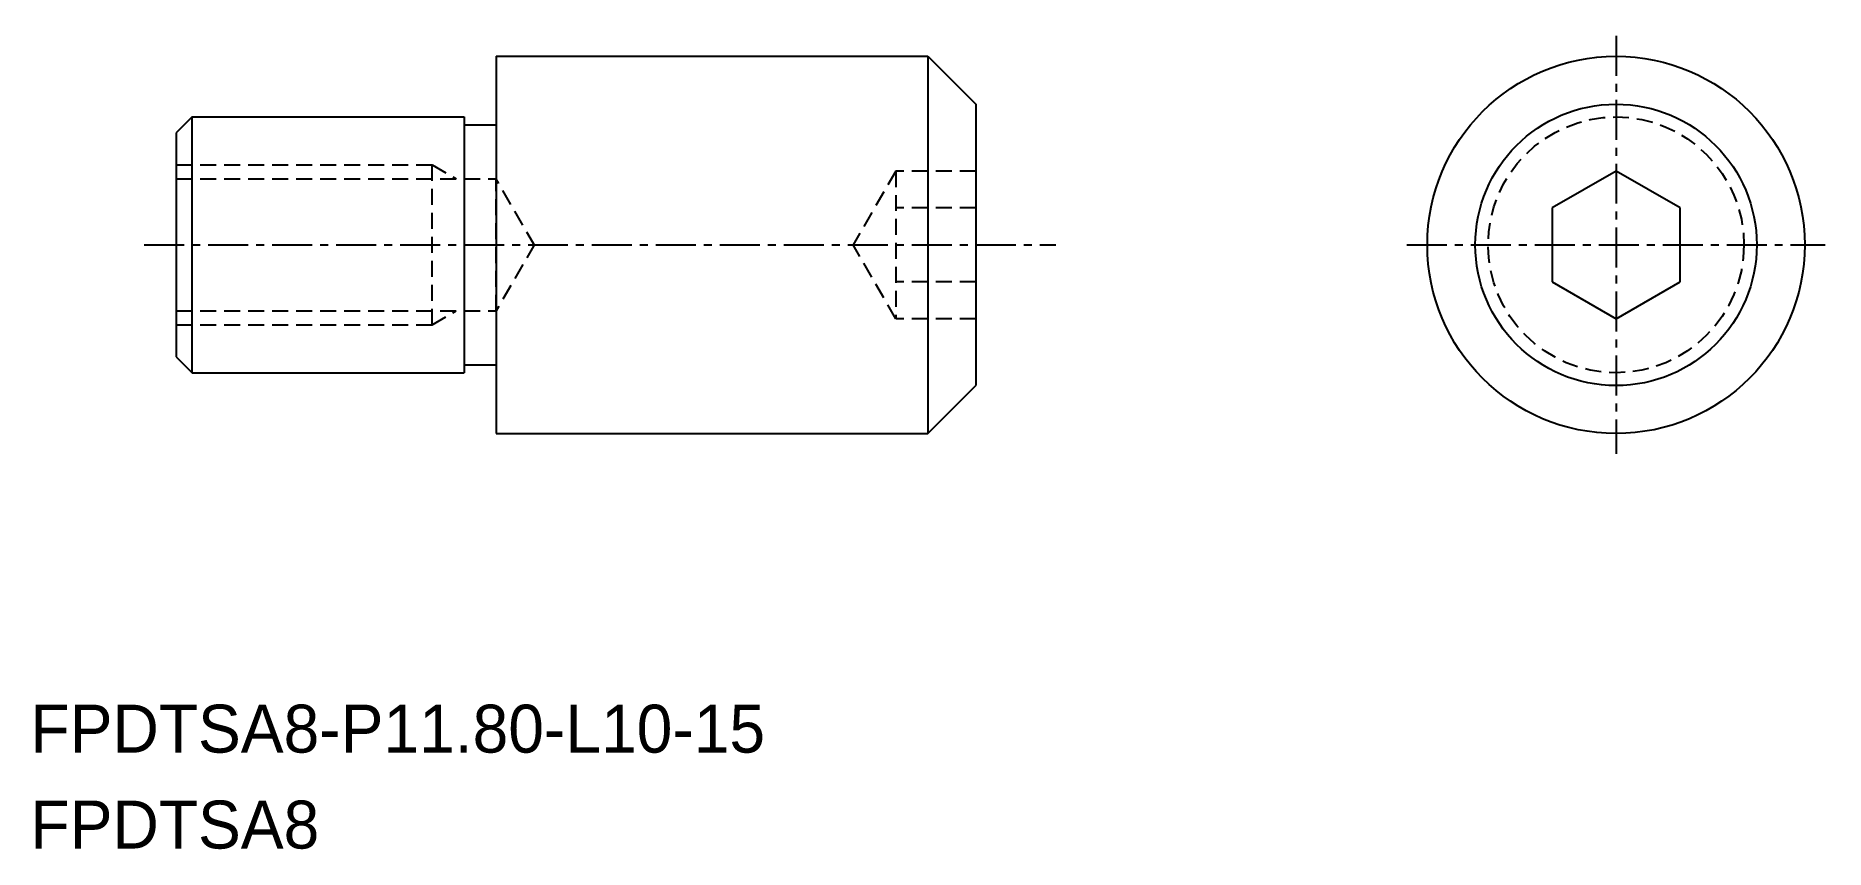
# Model space of a CAD drawing. Extents: x -1568 to -1512, y -487.6 to -462.2.
import ezdxf

# ---------------------------------------------------------------- set-up
doc = ezdxf.new("R2010")
doc.units = 0
doc.linetypes.add('CENTER', pattern=[2, 1.25, -0.25, 0.25, -0.25])
doc.linetypes.add('DASHED', pattern=[0.75, 0.5, -0.25])
doc.layers.get('0').update_dxf_attribs({"linetype": 'CONTINUOUS'})
doc.layers.add('CENTER', color=1, linetype='CENTER')

msp = doc.modelspace()

# ---------------------------------------------------------------- linework, layer by layer
at = {"color": 7, "linetype": 'CONTINUOUS'}
for p, q in [((-1553.597, -462.798), (-1540.097, -462.798)), ((-1553.597, -462.798), (-1553.597, -474.598)), ((-1540.097, -462.798), (-1538.597, -464.298)), ((-1538.597, -464.298), (-1538.597, -473.098)), ((-1563.097, -464.698), (-1563.597, -465.198)), ((-1563.097, -472.698), (-1563.097, -464.698)), ((-1563.097, -464.698), (-1554.597, -464.698)), ((-1554.597, -464.698), (-1554.597, -472.698)), ((-1563.597, -465.198), (-1563.597, -472.198)), ((-1554.597, -464.948), (-1553.597, -464.948)), ((-1518.578, -466.388), (-1520.578, -467.543)), ((-1516.578, -467.543), (-1518.578, -466.388)), ((-1520.578, -467.543), (-1520.578, -469.852)), ((-1516.578, -469.852), (-1516.578, -467.543)), ((-1520.578, -469.852), (-1518.578, -471.007)), ((-1518.578, -471.007), (-1516.578, -469.852)), ((-1563.597, -472.198), (-1563.097, -472.698)), ((-1563.097, -472.698), (-1554.597, -472.698)), ((-1554.597, -472.448), (-1553.597, -472.448)), ((-1540.097, -474.598), (-1538.597, -473.098)), ((-1553.597, -474.598), (-1540.097, -474.598))]:
    msp.add_line(p, q, dxfattribs=at)
at = {"linetype": 'CONTINUOUS'}
msp.add_line((-1540.097, -462.798), (-1540.097, -474.598), dxfattribs=at)
at = {"color": 3, "linetype": 'DASHED'}
for p, q in [((-1563.597, -466.198), (-1555.597, -466.198)), ((-1555.597, -466.198), (-1554.848, -466.631)), ((-1555.597, -471.198), (-1555.597, -466.198)), ((-1541.097, -466.388), (-1542.431, -468.698)), ((-1538.597, -466.388), (-1541.097, -466.388)), ((-1541.097, -466.388), (-1541.097, -471.007)), ((-1563.597, -466.631), (-1553.597, -466.631)), ((-1552.385, -468.731), (-1553.597, -466.631)), ((-1553.597, -470.765), (-1553.597, -466.631)), ((-1538.597, -467.543), (-1541.097, -467.543)), ((-1552.385, -468.665), (-1553.597, -470.765)), ((-1541.097, -471.007), (-1542.431, -468.698)), ((-1538.597, -469.852), (-1541.097, -469.852)), ((-1563.597, -470.765), (-1553.597, -470.765)), ((-1555.597, -471.198), (-1554.848, -470.765)), ((-1538.597, -471.007), (-1541.097, -471.007)), ((-1563.597, -471.198), (-1555.597, -471.198))]:
    msp.add_line(p, q, dxfattribs=at)
at = {"linetype": 'CONTINUOUS'}
for radius in [5.9, 4.4]:
    msp.add_circle((-1518.578, -468.698), radius, dxfattribs=at)
at = {"color": 3, "linetype": 'DASHED'}
msp.add_circle((-1518.578, -468.698), 4, dxfattribs=at)
at = {"color": 7, "linetype": 'CONTINUOUS'}
msp.add_point((-1563.597, -468.698), dxfattribs=at)
at = {"layer": 'CENTER', "color": 1, "linetype": 'CENTER'}
for p, q in [((-1518.578, -462.158), (-1518.578, -475.238)), ((-1564.597, -468.698), (-1536.097, -468.698)), ((-1525.118, -468.698), (-1512.038, -468.698))]:
    msp.add_line(p, q, dxfattribs=at)

# ---------------------------------------------------------------- texts
for s, p in [('FPDTSA8-P11.80-L10-15', (-1568.152, -484.58)), ('FPDTSA8', (-1568.152, -487.58))]:
    msp.add_text(s, height=1.5).set_placement(p)

doc.saveas('drawing.dxf')
